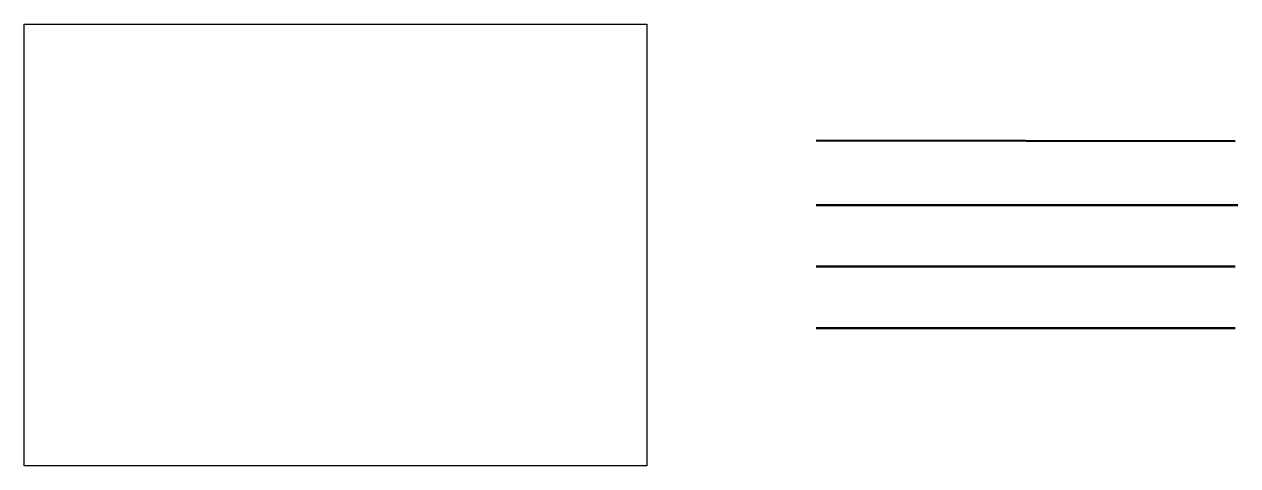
# Model space of a CAD drawing. Header units: millimetres. Extents: x 0 to 579, y -1 to 210.
import ezdxf

# ---------------------------------------------------------------- set-up
doc = ezdxf.new("R2010")
doc.units = ezdxf.units.MM
for name, color, linetype, lineweight in [('Layer1', 30, 'Continuous', 30), ('Layer2', 42, 'Continuous', 50), ('Layer3', 150, 'Continuous', 50), ('Layer4', 80, 'Continuous', 50), ('Layer5', 20, 'Continuous', 50)]:
    doc.layers.add(name, color=color, linetype=linetype, lineweight=lineweight)

msp = doc.modelspace()

# ---------------------------------------------------------------- linework, layer by layer
for p, q in [((0, 0), (0, 210)), ((297, 209.05), (297, -0.95))]:
    msp.add_line(p, q)
at = {"layer": 'Layer1'}
msp.add_lwpolyline([(0, 210), (297, 210), (297, -0.95), (0, -0.95)], close=True, dxfattribs=at)
at = {"layer": 'Layer2'}
msp.add_line((377.79, 154.49), (577.79, 154.21), dxfattribs=at)
at = {"layer": 'Layer3'}
msp.add_line((377.79, 123.48), (578.98, 123.48), dxfattribs=at)
at = {"layer": 'Layer4'}
msp.add_line((377.79, 94.26), (577.79, 94.26), dxfattribs=at)
at = {"layer": 'Layer5'}
msp.add_line((377.79, 64.76), (577.74, 64.76), dxfattribs=at)

doc.saveas('drawing.dxf')
